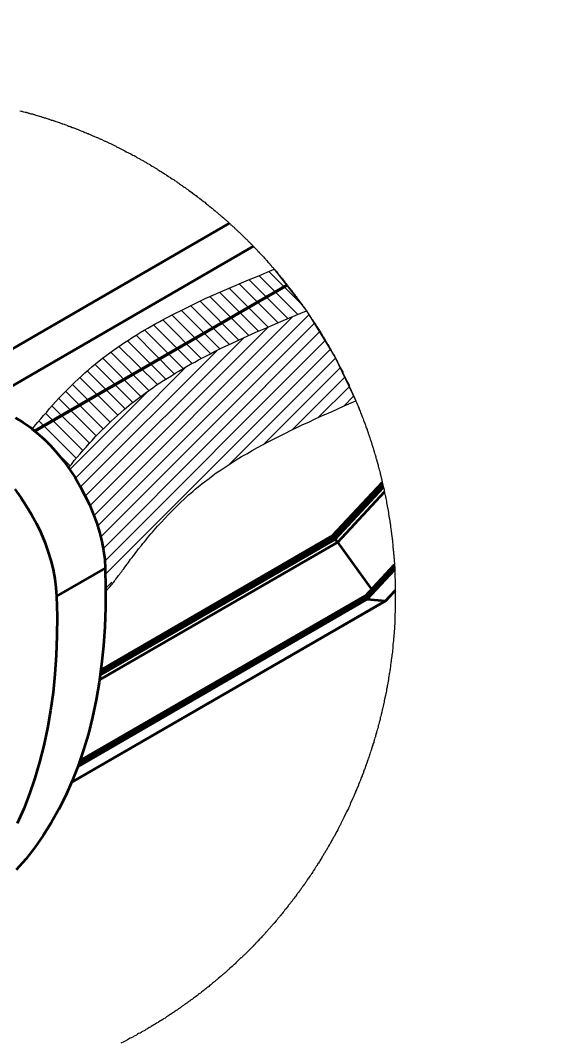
# Model space of a CAD drawing. Header units: feet. Extents: x -327 to 55127, y -2634 to 4121.
# Drawn here: x -174.91 to -165.26, y 44.77 to 63.49 of the extents above; entities that cross this region are included whole.
import ezdxf
from ezdxf.enums import TextEntityAlignment as Align

# ---------------------------------------------------------------- set-up
doc = ezdxf.new("R2018")
doc.units = ezdxf.units.FT
doc.header["$MEASUREMENT"] = 0
for name, color, linetype in [('G-ANNO-TEXT', 1, 'Continuous'), ('G-TEXT', 7, 'Continuous'), ('PDF_0', 7, 'Continuous'), ('PDF_Ediciones', 1, 'Continuous')]:
    doc.layers.add(name, color=color, linetype=linetype)
doc.styles.get("Standard").update_dxf_attribs({"font": 'arial.ttf'})

# ---------------------------------------------------------------- blocks, each defined once
blk = doc.blocks.new('sub-title')
at = {"color": 153, "lineweight": 30, "flags": 106}
blk.add_attdef('SUB_TITLE', text='', height=0.1875, dxfattribs=at).set_placement((0, 0.1875), align=Align.MIDDLE_CENTER)

msp = doc.modelspace()

# ---------------------------------------------------------------- linework, layer by layer
at = {"layer": 'PDF_0', "lineweight": 18}
msp.add_lwpolyline([(-174.92, 61.839), (-174.893, 61.834), (-174.883, 61.834), (-174.872, 61.828), (-174.856, 61.823), (-174.846, 61.823), (-174.825, 61.813), (-174.809, 61.813), (-174.798, 61.807), (-174.788, 61.807), (-174.772, 61.802), (-174.761, 61.797), (-174.751, 61.797), (-174.725, 61.786), (-174.703, 61.781), (-174.693, 61.781), (-174.677, 61.776), (-174.667, 61.77), (-174.656, 61.77), (-174.63, 61.76), (-174.609, 61.755), (-174.582, 61.749), (-174.561, 61.739), (-174.545, 61.733), (-174.535, 61.733), (-174.514, 61.723), (-174.498, 61.723), (-174.477, 61.712), (-174.466, 61.712), (-174.45, 61.707), (-174.429, 61.697), (-174.419, 61.697), (-174.403, 61.691), (-174.393, 61.686), (-174.382, 61.686), (-174.371, 61.681), (-174.356, 61.675), (-174.345, 61.67), (-174.335, 61.67), (-174.324, 61.665), (-174.308, 61.66), (-174.298, 61.654), (-174.287, 61.654), (-174.277, 61.649), (-174.261, 61.644), (-174.24, 61.639), (-174.219, 61.628), (-174.203, 61.623), (-174.192, 61.623), (-174.171, 61.612), (-174.155, 61.607), (-174.145, 61.602), (-174.134, 61.602), (-174.108, 61.591), (-174.097, 61.586), (-174.076, 61.581), (-174.05, 61.57), (-174.029, 61.56), (-174.018, 61.56), (-174.008, 61.554), (-173.992, 61.549), (-173.96, 61.533), (-173.95, 61.533), (-173.934, 61.528), (-173.892, 61.507), (-173.876, 61.502), (-173.865, 61.502), (-173.855, 61.496), (-173.818, 61.48), (-173.786, 61.465), (-173.776, 61.465), (-173.76, 61.459), (-173.728, 61.444), (-173.702, 61.433), (-173.681, 61.422), (-173.67, 61.422), (-173.649, 61.412), (-173.633, 61.407), (-173.581, 61.38), (-173.565, 61.375), (-173.512, 61.349), (-173.496, 61.349), (-173.444, 61.322), (-173.428, 61.317), (-173.365, 61.285), (-173.349, 61.28), (-173.275, 61.243), (-173.259, 61.238), (-173.185, 61.201), (-173.17, 61.196), (-173.159, 61.191), (-173.149, 61.18), (-173.106, 61.159), (-173.08, 61.148), (-172.996, 61.106), (-172.969, 61.09), (-172.885, 61.048), (-172.864, 61.032), (-172.853, 61.027), (-172.827, 61.017), (-172.795, 61.001), (-172.774, 60.985), (-172.722, 60.959), (-172.711, 60.948), (-172.679, 60.932), (-172.653, 60.922), (-172.643, 60.911), (-172.6, 60.89), (-172.59, 60.88), (-172.537, 60.853), (-172.527, 60.843), (-172.495, 60.827), (-172.484, 60.816), (-172.442, 60.795), (-172.432, 60.785), (-172.4, 60.769), (-172.39, 60.758), (-172.368, 60.748), (-172.347, 60.732), (-172.326, 60.721), (-172.305, 60.706), (-172.274, 60.69), (-172.263, 60.679), (-172.242, 60.669), (-172.231, 60.658), (-172.2, 60.642), (-172.189, 60.632), (-172.168, 60.621), (-172.158, 60.611), (-172.126, 60.595), (-172.105, 60.579), (-172.094, 60.574), (-172.084, 60.563), (-172.063, 60.553), (-172.052, 60.542), (-172.031, 60.532), (-172.026, 60.521), (-172.005, 60.511), (-171.994, 60.5), (-171.973, 60.49), (-171.963, 60.479), (-171.942, 60.468), (-171.931, 60.458), (-171.91, 60.442), (-171.889, 60.432), (-171.873, 60.416), (-171.862, 60.41), (-171.852, 60.4), (-171.841, 60.395), (-171.831, 60.384), (-171.82, 60.379), (-171.789, 60.358), (-171.768, 60.342), (-171.752, 60.326), (-171.741, 60.321), (-171.72, 60.305), (-171.71, 60.3), (-171.699, 60.289), (-171.689, 60.284), (-171.673, 60.268), (-171.662, 60.263), (-171.652, 60.252), (-171.641, 60.247), (-171.631, 60.237), (-171.62, 60.231), (-171.599, 60.215), (-171.583, 60.2), (-171.541, 60.168), (-171.53, 60.163), (-171.504, 60.136), (-171.494, 60.131), (-171.472, 60.115), (-171.457, 60.099), (-171.436, 60.084), (-171.404, 60.063), (-171.399, 60.052), (-171.388, 60.047), (-171.367, 60.031), (-171.341, 60.005), (-171.32, 59.989), (-171.309, 59.984), (-171.272, 59.947), (-171.262, 59.941), (-171.256, 59.931), (-171.246, 59.926), (-171.235, 59.915), (-171.225, 59.91), (-171.209, 59.894), (-171.188, 59.878), (-171.151, 59.841), (-171.14, 59.836), (-171.114, 59.81), (-171.103, 59.804), (-171.088, 59.783), (-171.077, 59.778), (-171.056, 59.762), (-171.051, 59.752), (-171.04, 59.746), (-171.014, 59.72), (-170.993, 59.704), (-170.982, 59.694), (-170.977, 59.683), (-170.966, 59.678), (-170.956, 59.667), (-170.945, 59.662), (-170.94, 59.651), (-170.93, 59.641), (-170.919, 59.636), (-170.914, 59.625), (-170.903, 59.615), (-170.893, 59.609), (-170.803, 59.52), (-170.792, 59.514), (-170.787, 59.504), (-170.777, 59.493), (-170.766, 59.488), (-170.761, 59.478), (-170.75, 59.472), (-170.74, 59.462), (-170.735, 59.451), (-170.713, 59.435), (-170.708, 59.425), (-170.698, 59.42), (-170.687, 59.409), (-170.682, 59.398), (-170.671, 59.388), (-170.661, 59.383), (-170.655, 59.372), (-170.634, 59.356), (-170.629, 59.351), (-170.624, 59.34), (-170.561, 59.277), (-170.555, 59.267), (-170.534, 59.251), (-170.529, 59.24), (-170.476, 59.188), (-170.46, 59.167), (-170.45, 59.161), (-170.434, 59.14), (-170.429, 59.13), (-170.418, 59.124), (-170.408, 59.114), (-170.402, 59.103), (-170.392, 59.093), (-170.371, 59.066), (-170.36, 59.056), (-170.35, 59.051), (-170.344, 59.04), (-170.334, 59.029), (-170.329, 59.019), (-170.318, 59.014), (-170.297, 58.982), (-170.286, 58.972), (-170.276, 58.966), (-170.271, 58.956), (-170.26, 58.945), (-170.255, 58.935), (-170.244, 58.929), (-170.239, 58.919), (-170.228, 58.908), (-170.223, 58.898), (-170.197, 58.871), (-170.192, 58.861), (-170.181, 58.85), (-170.176, 58.84), (-170.165, 58.834), (-170.155, 58.824), (-170.149, 58.813), (-170.134, 58.792), (-170.107, 58.766), (-170.097, 58.745), (-170.081, 58.724), (-170.07, 58.719), (-170.065, 58.708), (-170.033, 58.666), (-170.023, 58.661), (-170.018, 58.65), (-170.012, 58.645), (-170.007, 58.634), (-169.997, 58.624), (-169.991, 58.613), (-169.975, 58.597), (-169.96, 58.576), (-169.949, 58.566), (-169.944, 58.555), (-169.933, 58.545), (-169.923, 58.523), (-169.896, 58.497), (-169.881, 58.476), (-169.87, 58.455), (-169.854, 58.434), (-169.838, 58.418), (-169.833, 58.408), (-169.817, 58.386), (-169.807, 58.376), (-169.796, 58.355), (-169.77, 58.328), (-169.759, 58.307), (-169.749, 58.297), (-169.738, 58.276), (-169.728, 58.265), (-169.712, 58.244), (-169.707, 58.234), (-169.691, 58.213), (-169.68, 58.197), (-169.665, 58.176), (-169.659, 58.165), (-169.649, 58.155), (-169.638, 58.133), (-169.628, 58.123), (-169.617, 58.102), (-169.607, 58.091), (-169.596, 58.07), (-169.585, 58.06), (-169.57, 58.028), (-169.559, 58.017), (-169.549, 57.996), (-169.538, 57.986), (-169.527, 57.965), (-169.517, 57.96), (-169.506, 57.938), (-169.491, 57.917), (-169.485, 57.907), (-169.469, 57.886), (-169.454, 57.854), (-169.438, 57.833), (-169.427, 57.812), (-169.417, 57.801), (-169.401, 57.77), (-169.39, 57.759), (-169.369, 57.717), (-169.359, 57.706), (-169.354, 57.696), (-169.348, 57.68), (-169.332, 57.659), (-169.311, 57.617), (-169.301, 57.606), (-169.28, 57.564), (-169.269, 57.554), (-169.243, 57.501), (-169.232, 57.49), (-169.206, 57.438), (-169.19, 57.411), (-169.174, 57.38), (-169.153, 57.348), (-169.122, 57.285), (-169.116, 57.269), (-169.095, 57.237), (-169.053, 57.153), (-169.048, 57.137), (-169.027, 57.106), (-169, 57.053), (-168.995, 57.037), (-168.953, 56.953), (-168.948, 56.937), (-168.921, 56.884), (-168.906, 56.858), (-168.884, 56.816), (-168.879, 56.795), (-168.863, 56.758), (-168.842, 56.716), (-168.837, 56.7), (-168.811, 56.647), (-168.8, 56.621), (-168.774, 56.568), (-168.768, 56.552), (-168.763, 56.542), (-168.763, 56.531), (-168.758, 56.521), (-168.747, 56.494), (-168.726, 56.452), (-168.716, 56.426), (-168.716, 56.415), (-168.7, 56.384), (-168.695, 56.368), (-168.679, 56.336), (-168.674, 56.31), (-168.653, 56.268), (-168.647, 56.252), (-168.642, 56.231), (-168.637, 56.22), (-168.626, 56.194), (-168.616, 56.173), (-168.616, 56.162), (-168.61, 56.152), (-168.605, 56.136), (-168.595, 56.115), (-168.584, 56.078), (-168.573, 56.057), (-168.573, 56.046), (-168.568, 56.03), (-168.552, 55.999), (-168.552, 55.988), (-168.547, 55.972), (-168.531, 55.941), (-168.531, 55.925), (-168.521, 55.904), (-168.51, 55.867), (-168.5, 55.846), (-168.494, 55.82), (-168.489, 55.809), (-168.479, 55.772), (-168.473, 55.762), (-168.473, 55.751), (-168.468, 55.74), (-168.463, 55.725), (-168.457, 55.714), (-168.452, 55.693), (-168.447, 55.677), (-168.442, 55.656), (-168.436, 55.646), (-168.436, 55.63), (-168.421, 55.598), (-168.421, 55.582), (-168.415, 55.572), (-168.41, 55.545), (-168.399, 55.524), (-168.399, 55.514), (-168.394, 55.498), (-168.389, 55.487), (-168.389, 55.477), (-168.384, 55.466), (-168.373, 55.429), (-168.373, 55.419), (-168.368, 55.403), (-168.363, 55.393), (-168.363, 55.382), (-168.357, 55.366), (-168.352, 55.356), (-168.352, 55.345), (-168.347, 55.335), (-168.347, 55.319), (-168.336, 55.298), (-168.336, 55.282), (-168.331, 55.261), (-168.326, 55.25), (-168.32, 55.234), (-168.32, 55.224), (-168.315, 55.213), (-168.315, 55.198), (-168.31, 55.187), (-168.299, 55.15), (-168.299, 55.14), (-168.294, 55.129), (-168.294, 55.113), (-168.289, 55.103), (-168.289, 55.092), (-168.284, 55.082), (-168.284, 55.066), (-168.273, 55.045), (-168.273, 55.029), (-168.268, 55.018), (-168.268, 55.003), (-168.262, 54.992), (-168.262, 54.981), (-168.257, 54.966), (-168.257, 54.955), (-168.252, 54.945), (-168.252, 54.939), (-168.247, 54.923), (-168.247, 54.913), (-168.241, 54.902), (-168.241, 54.887), (-168.236, 54.876), (-168.236, 54.865), (-168.231, 54.855), (-168.231, 54.834), (-168.226, 54.818), (-168.226, 54.808), (-168.22, 54.797), (-168.215, 54.771), (-168.215, 54.76), (-168.21, 54.744), (-168.21, 54.734), (-168.204, 54.713), (-168.199, 54.686), (-168.199, 54.676), (-168.194, 54.649), (-168.189, 54.639), (-168.189, 54.623), (-168.183, 54.612), (-168.183, 54.586), (-168.178, 54.576), (-168.178, 54.565), (-168.173, 54.549), (-168.173, 54.539), (-168.168, 54.528), (-168.168, 54.502), (-168.162, 54.491), (-168.162, 54.475), (-168.157, 54.454), (-168.157, 54.439), (-168.152, 54.428), (-168.152, 54.402), (-168.146, 54.391), (-168.146, 54.381), (-168.141, 54.365), (-168.141, 54.354), (-168.136, 54.328), (-168.136, 54.307), (-168.131, 54.291), (-168.131, 54.27), (-168.125, 54.254), (-168.125, 54.233), (-168.12, 54.217), (-168.12, 54.207), (-168.115, 54.18), (-168.11, 54.143), (-168.11, 54.122), (-168.104, 54.106), (-168.104, 54.07), (-168.099, 54.059), (-168.099, 54.033), (-168.094, 54.022), (-168.094, 53.985), (-168.089, 53.975), (-168.089, 53.948), (-168.078, 53.875), (-168.078, 53.838), (-168.073, 53.822), (-168.073, 53.785), (-168.067, 53.764), (-168.067, 53.711), (-168.062, 53.701), (-168.062, 53.653), (-168.057, 53.637), (-168.057, 53.574), (-168.052, 53.564), (-168.052, 53.506), (-168.046, 53.485), (-168.046, 53.39), (-168.041, 53.374), (-168.041, 53.289), (-168.036, 53.253), (-168.036, 52.641), (-168.041, 52.625), (-168.041, 52.515), (-168.046, 52.488), (-168.046, 52.43), (-168.052, 52.404), (-168.052, 52.33), (-168.057, 52.314), (-168.057, 52.256), (-168.062, 52.241), (-168.062, 52.193), (-168.067, 52.177), (-168.067, 52.13), (-168.073, 52.104), (-168.073, 52.093), (-168.078, 52.067), (-168.078, 52.019), (-168.083, 52.009), (-168.083, 51.982), (-168.089, 51.956), (-168.089, 51.919), (-168.094, 51.893), (-168.094, 51.882), (-168.099, 51.872), (-168.099, 51.835), (-168.104, 51.819), (-168.104, 51.808), (-168.11, 51.782), (-168.11, 51.745), (-168.115, 51.735), (-168.115, 51.724), (-168.12, 51.687), (-168.125, 51.661), (-168.125, 51.65), (-168.131, 51.624), (-168.131, 51.598), (-168.136, 51.587), (-168.136, 51.576), (-168.141, 51.54), (-168.146, 51.524), (-168.146, 51.513), (-168.152, 51.487), (-168.152, 51.466), (-168.157, 51.45), (-168.162, 51.429), (-168.162, 51.403), (-168.168, 51.392), (-168.168, 51.376), (-168.173, 51.366), (-168.173, 51.339), (-168.178, 51.329), (-168.178, 51.318), (-168.183, 51.302), (-168.183, 51.281), (-168.194, 51.244), (-168.194, 51.234), (-168.199, 51.218), (-168.199, 51.207), (-168.204, 51.181), (-168.21, 51.16), (-168.215, 51.134), (-168.215, 51.123), (-168.22, 51.107), (-168.22, 51.097), (-168.226, 51.086), (-168.226, 51.07), (-168.231, 51.06), (-168.231, 51.049), (-168.236, 51.034), (-168.236, 51.023), (-168.241, 51.012), (-168.241, 51.002), (-168.247, 50.976), (-168.252, 50.965), (-168.252, 50.949), (-168.257, 50.939), (-168.257, 50.928), (-168.268, 50.881), (-168.273, 50.865), (-168.284, 50.817), (-168.289, 50.807), (-168.289, 50.791), (-168.294, 50.781), (-168.294, 50.77), (-168.299, 50.744), (-168.31, 50.723), (-168.31, 50.707), (-168.315, 50.696), (-168.315, 50.686), (-168.326, 50.649), (-168.331, 50.638), (-168.331, 50.622), (-168.336, 50.601), (-168.342, 50.591), (-168.347, 50.575), (-168.347, 50.564), (-168.352, 50.554), (-168.352, 50.538), (-168.363, 50.517), (-168.368, 50.491), (-168.373, 50.48), (-168.373, 50.47), (-168.378, 50.459), (-168.378, 50.443), (-168.389, 50.422), (-168.389, 50.406), (-168.399, 50.385), (-168.399, 50.375), (-168.405, 50.359), (-168.41, 50.348), (-168.415, 50.327), (-168.421, 50.311), (-168.421, 50.301), (-168.431, 50.28), (-168.431, 50.264), (-168.447, 50.232), (-168.447, 50.217), (-168.457, 50.195), (-168.457, 50.185), (-168.463, 50.169), (-168.473, 50.148), (-168.473, 50.138), (-168.484, 50.111), (-168.489, 50.09), (-168.494, 50.074), (-168.5, 50.053), (-168.505, 50.043), (-168.51, 50.027), (-168.515, 50.016), (-168.515, 50.006), (-168.521, 49.995), (-168.526, 49.979), (-168.531, 49.969), (-168.531, 49.958), (-168.537, 49.948), (-168.552, 49.911), (-168.552, 49.9), (-168.558, 49.89), (-168.563, 49.874), (-168.568, 49.863), (-168.573, 49.842), (-168.579, 49.827), (-168.595, 49.784), (-168.6, 49.769), (-168.616, 49.737), (-168.621, 49.711), (-168.642, 49.668), (-168.642, 49.653), (-168.658, 49.621), (-168.668, 49.595), (-168.674, 49.584), (-168.674, 49.574), (-168.679, 49.563), (-168.689, 49.537), (-168.71, 49.494), (-168.71, 49.479), (-168.732, 49.436), (-168.747, 49.4), (-168.763, 49.368), (-168.763, 49.352), (-168.79, 49.299), (-168.795, 49.284), (-168.821, 49.231), (-168.826, 49.215), (-168.848, 49.173), (-168.863, 49.136), (-168.863, 49.125), (-168.89, 49.073), (-168.895, 49.057), (-168.927, 48.994), (-168.942, 48.967), (-168.974, 48.904), (-168.979, 48.888), (-169.021, 48.804), (-169.032, 48.778), (-169.043, 48.757), (-169.053, 48.746), (-169.085, 48.683), (-169.09, 48.667), (-169.106, 48.635), (-169.116, 48.625), (-169.153, 48.551), (-169.164, 48.535), (-169.19, 48.482), (-169.206, 48.461), (-169.232, 48.409), (-169.243, 48.398), (-169.259, 48.366), (-169.28, 48.33), (-169.301, 48.287), (-169.311, 48.277), (-169.332, 48.235), (-169.343, 48.224), (-169.364, 48.182), (-169.38, 48.161), (-169.385, 48.15), (-169.401, 48.129), (-169.417, 48.098), (-169.427, 48.087), (-169.443, 48.056), (-169.454, 48.045), (-169.469, 48.013), (-169.48, 48.003), (-169.491, 47.982), (-169.501, 47.971), (-169.512, 47.95), (-169.533, 47.918), (-169.549, 47.897), (-169.564, 47.866), (-169.575, 47.855), (-169.585, 47.834), (-169.596, 47.824), (-169.601, 47.813), (-169.617, 47.797), (-169.628, 47.776), (-169.638, 47.766), (-169.649, 47.745), (-169.665, 47.723), (-169.67, 47.713), (-169.68, 47.702), (-169.691, 47.681), (-169.701, 47.671), (-169.707, 47.66), (-169.728, 47.634), (-169.738, 47.623), (-169.749, 47.602), (-169.759, 47.592), (-169.77, 47.571), (-169.78, 47.56), (-169.786, 47.549), (-169.796, 47.539), (-169.807, 47.518), (-169.817, 47.513), (-169.823, 47.502), (-169.833, 47.492), (-169.838, 47.481), (-169.86, 47.449), (-169.87, 47.439), (-169.875, 47.428), (-169.891, 47.412), (-169.896, 47.402), (-169.907, 47.391), (-169.912, 47.381), (-169.928, 47.36), (-169.933, 47.349), (-169.944, 47.344), (-169.949, 47.333), (-169.96, 47.323), (-169.991, 47.281), (-169.997, 47.27), (-170.012, 47.254), (-170.018, 47.244), (-170.028, 47.233), (-170.033, 47.223), (-170.06, 47.196), (-170.065, 47.186), (-170.076, 47.175), (-170.091, 47.154), (-170.107, 47.138), (-170.113, 47.128), (-170.123, 47.117), (-170.139, 47.096), (-170.155, 47.08), (-170.16, 47.07), (-170.171, 47.059), (-170.176, 47.049), (-170.186, 47.043), (-170.192, 47.033), (-170.202, 47.022), (-170.207, 47.012), (-170.223, 46.996), (-170.255, 46.954), (-170.265, 46.949), (-170.292, 46.917), (-170.297, 46.906), (-170.323, 46.88), (-170.329, 46.87), (-170.339, 46.864), (-170.35, 46.854), (-170.355, 46.843), (-170.381, 46.817), (-170.387, 46.806), (-170.397, 46.796), (-170.408, 46.79), (-170.424, 46.769), (-170.429, 46.759), (-170.482, 46.706), (-170.497, 46.685), (-170.508, 46.68), (-170.524, 46.659), (-170.55, 46.632), (-170.555, 46.622), (-170.566, 46.617), (-170.576, 46.606), (-170.582, 46.595), (-170.603, 46.58), (-170.608, 46.569), (-170.619, 46.559), (-170.629, 46.553), (-170.645, 46.532), (-170.803, 46.374), (-170.814, 46.369), (-170.819, 46.358), (-170.829, 46.348), (-170.84, 46.342), (-170.845, 46.332), (-170.856, 46.321), (-170.866, 46.316), (-170.945, 46.237), (-170.956, 46.232), (-170.972, 46.211), (-170.982, 46.205), (-170.993, 46.195), (-171.003, 46.19), (-171.009, 46.179), (-171.019, 46.169), (-171.03, 46.163), (-171.056, 46.137), (-171.077, 46.121), (-171.082, 46.111), (-171.093, 46.105), (-171.114, 46.089), (-171.119, 46.079), (-171.13, 46.068), (-171.151, 46.053), (-171.156, 46.047), (-171.177, 46.031), (-171.188, 46.021), (-171.198, 46.016), (-171.204, 46.005), (-171.214, 45.995), (-171.225, 45.989), (-171.251, 45.963), (-171.262, 45.958), (-171.283, 45.942), (-171.309, 45.916), (-171.32, 45.91), (-171.346, 45.884), (-171.356, 45.879), (-171.367, 45.868), (-171.388, 45.852), (-171.404, 45.836), (-171.425, 45.821), (-171.436, 45.815), (-171.462, 45.789), (-171.472, 45.784), (-171.494, 45.768), (-171.509, 45.752), (-171.53, 45.736), (-171.541, 45.726), (-171.562, 45.715), (-171.588, 45.689), (-171.599, 45.684), (-171.609, 45.673), (-171.62, 45.668), (-171.631, 45.657), (-171.652, 45.647), (-171.657, 45.636), (-171.667, 45.631), (-171.678, 45.62), (-171.699, 45.605), (-171.72, 45.594), (-171.736, 45.578), (-171.757, 45.562), (-171.768, 45.557), (-171.778, 45.547), (-171.789, 45.541), (-171.799, 45.531), (-171.81, 45.525), (-171.831, 45.51), (-171.841, 45.504), (-171.847, 45.494), (-171.857, 45.489), (-171.878, 45.473), (-171.899, 45.462), (-171.92, 45.446), (-171.931, 45.441), (-171.942, 45.431), (-171.952, 45.425), (-171.963, 45.415), (-171.973, 45.41), (-171.989, 45.394), (-172.01, 45.383), (-172.021, 45.373), (-172.031, 45.367), (-172.052, 45.352), (-172.073, 45.341), (-172.084, 45.33), (-172.105, 45.32), (-172.115, 45.309), (-172.137, 45.299), (-172.158, 45.283), (-172.168, 45.278), (-172.189, 45.262), (-172.21, 45.251), (-172.221, 45.241), (-172.231, 45.236), (-172.237, 45.23), (-172.247, 45.225), (-172.258, 45.214), (-172.289, 45.199), (-172.3, 45.188), (-172.332, 45.172), (-172.342, 45.162), (-172.374, 45.146), (-172.384, 45.135), (-172.416, 45.12), (-172.437, 45.104), (-172.453, 45.099), (-172.463, 45.093), (-172.484, 45.077), (-172.516, 45.062), (-172.527, 45.051), (-172.548, 45.041), (-172.579, 45.019), (-172.611, 45.004), (-172.632, 44.988), (-172.685, 44.961), (-172.695, 44.951), (-172.716, 44.94), (-172.743, 44.93), (-172.764, 44.919), (-172.785, 44.904), (-172.838, 44.877), (-172.848, 44.867), (-172.88, 44.851), (-172.896, 44.846), (-172.927, 44.83), (-172.948, 44.814), (-172.99, 44.793), (-173.017, 44.782), (-173.07, 44.756)], dxfattribs=at)
at = {"layer": 'PDF_0', "color": 8, "lineweight": 35, "true_color": 0x7f7f7f}
for points in [[(-176.764, 56.494), (-171.077, 59.778)], [(-175.557, 56.515), (-170.634, 59.356)], [(-174.651, 55.972), (-170.018, 58.65)], [(-173.438, 51.555), (-169.169, 54.022), (-168.262, 54.992)], [(-173.46, 51.413), (-169.09, 53.933), (-168.231, 54.855)], [(-173.855, 49.827), (-168.552, 52.889), (-168.046, 53.432)], [(-173.844, 49.863), (-168.568, 52.905), (-168.046, 53.463)], [(-173.839, 49.879), (-168.579, 52.915), (-168.046, 53.485)], [(-173.971, 49.537), (-168.215, 52.863), (-168.036, 53.052)]]:
    msp.add_lwpolyline(points, dxfattribs=at)
at = {"layer": 'PDF_0', "lineweight": 35}
for points in [[(-170.012, 58.645), (-174.64, 55.967)], [(-174.999, 56.215), (-174.867, 56.136), (-174.735, 56.041), (-174.603, 55.935), (-174.477, 55.82), (-174.356, 55.698), (-174.234, 55.561), (-174.118, 55.419), (-174.013, 55.271), (-173.908, 55.118), (-173.813, 54.955), (-173.728, 54.792), (-173.644, 54.623), (-173.576, 54.454), (-173.512, 54.286), (-173.46, 54.117), (-173.417, 53.948), (-173.386, 53.78), (-173.365, 53.616), (-173.354, 53.458), (-174.25, 52.947)], [(-175.014, 54.908), (-174.904, 54.755), (-174.804, 54.602), (-174.709, 54.444), (-174.619, 54.275), (-174.54, 54.112), (-174.466, 53.938), (-174.408, 53.769), (-174.356, 53.6), (-174.313, 53.432), (-174.282, 53.263), (-174.261, 53.105), (-174.25, 52.947), (-174.24, 52.578), (-174.245, 52.22), (-174.255, 51.866), (-174.282, 51.518), (-174.313, 51.181), (-174.361, 50.849), (-174.414, 50.528), (-174.482, 50.211), (-174.561, 49.906), (-174.646, 49.61), (-174.746, 49.321), (-174.851, 49.046), (-174.972, 48.778)], [(-173.444, 51.503), (-169.143, 53.985), (-168.252, 54.945)], [(-173.433, 51.598), (-169.19, 54.049)], [(-173.354, 53.458), (-173.349, 53.094), (-173.349, 52.736), (-173.365, 52.383), (-173.386, 52.035), (-173.423, 51.698), (-173.465, 51.366), (-173.523, 51.044), (-173.591, 50.728), (-173.665, 50.422), (-173.755, 50.127), (-173.85, 49.837), (-173.96, 49.563), (-174.076, 49.294), (-174.208, 49.041), (-174.345, 48.793), (-174.493, 48.562), (-174.646, 48.34), (-174.814, 48.129), (-174.988, 47.929)], [(-168.589, 52.947), (-168.052, 53.527)], [(-168.036, 53.052), (-168.21, 52.863), (-173.971, 49.537)]]:
    msp.add_lwpolyline(points, dxfattribs=at)
for points in [[(-169.142, 53.997, -0.071018), (-169.169, 54.022), (-169.19, 54.049), (-168.273, 55.029)], [(-168.473, 53.079), (-169.09, 53.933, 0.136647), (-169.147, 53.99, -0.139455), (-169.094, 53.938)], [(-173.818, 49.932), (-168.589, 52.952), (-168.589, 52.936), (-168.579, 52.926), (-168.579, 52.915), (-168.568, 52.905, 0.136085), (-168.552, 52.889), (-168.215, 52.863), (-168.21, 52.863), (-168.215, 52.863)]]:
    msp.add_lwpolyline(points, format="xyb", dxfattribs=at)
for centre, start, end in [((-168.55, 52.955), 180.5878, 226.7632), ((-168.534, 52.934), 210.9266, 242.5178)]:
    msp.add_arc(centre, 0.0448, start, end, dxfattribs=at)
at = {"layer": 'PDF_Ediciones', "color": 7, "lineweight": 9}
for points in [[(-172.79, 57.728), (-172.716, 57.775), (-172.643, 57.817), (-172.574, 57.859), (-172.426, 57.944), (-172.353, 57.981), (-172.279, 58.023), (-172.205, 58.06), (-172.131, 58.102), (-172.052, 58.139), (-171.978, 58.176), (-171.899, 58.213), (-171.826, 58.249), (-171.52, 58.397), (-170.729, 58.74), (-170.571, 58.803), (-170.255, 58.935), (-169.665, 58.176), (-169.137, 57.316), (-168.758, 56.526)], [(-170.539, 58.819), (-169.823, 58.107)], [(-170.355, 58.892), (-169.765, 58.307)], [(-170.898, 58.666), (-170.186, 57.954)], [(-170.719, 58.745), (-170.007, 58.033)], [(-171.436, 58.434), (-170.724, 57.722)], [(-171.262, 58.513), (-170.545, 57.801)], [(-171.082, 58.592), (-170.366, 57.875)], [(-171.789, 58.27), (-171.077, 57.559)], [(-171.615, 58.35), (-170.903, 57.638)], [(-172.131, 58.097), (-171.425, 57.39)], [(-171.963, 58.186), (-171.251, 57.475)], [(-172.469, 57.917), (-171.762, 57.211)], [(-172.3, 58.007), (-171.594, 57.301)], [(-172.632, 57.822), (-171.926, 57.116)], [(-173.106, 57.522), (-172.4, 56.821)], [(-172.948, 57.627), (-172.247, 56.921)], [(-173.254, 57.417), (-172.553, 56.716)], [(-173.544, 57.195), (-172.848, 56.494)], [(-173.402, 57.306), (-172.706, 56.61)], [(-173.823, 56.953), (-173.127, 56.262)], [(-173.686, 57.074), (-172.99, 56.378)], [(-173.955, 56.826), (-173.265, 56.136)], [(-174.208, 56.568), (-173.523, 55.883)], [(-174.082, 56.7), (-173.391, 56.009)], [(-174.335, 56.436), (-173.644, 55.746)], [(-174.45, 56.299), (-173.765, 55.614)], [(-174.688, 56.015), (-174.002, 55.335)], [(-174.572, 56.157), (-173.886, 55.472)]]:
    msp.add_lwpolyline(points, dxfattribs=at)
at = {"layer": 'PDF_Ediciones', "lineweight": 9}
for points in [[(-174.029, 55.298), (-173.976, 55.361), (-173.923, 55.429), (-173.818, 55.556), (-173.76, 55.619), (-173.707, 55.677), (-173.649, 55.74), (-173.597, 55.798), (-173.539, 55.862), (-173.249, 56.152), (-173.191, 56.204), (-173.127, 56.262), (-173.064, 56.315), (-173.006, 56.368), (-172.88, 56.473), (-172.817, 56.521), (-172.748, 56.573), (-172.621, 56.668), (-172.484, 56.763), (-172.421, 56.81), (-172.353, 56.853), (-172.284, 56.9), (-172.216, 56.942), (-172.142, 56.984), (-172.073, 57.032), (-172.005, 57.069), (-171.931, 57.111), (-171.862, 57.153), (-171.789, 57.195), (-171.715, 57.232), (-171.646, 57.274), (-171.425, 57.385), (-171.351, 57.427), (-171.204, 57.501), (-171.051, 57.569), (-170.898, 57.643), (-170.592, 57.78), (-170.439, 57.844), (-170.134, 57.981), (-169.975, 58.044), (-169.665, 58.176)], [(-173.349, 53.042), (-173.344, 53.047), (-173.333, 53.052), (-173.323, 53.063), (-173.312, 53.068), (-173.307, 53.079), (-173.265, 53.121), (-173.243, 53.152), (-173.228, 53.168), (-173.217, 53.184), (-173.201, 53.2), (-173.185, 53.221), (-173.175, 53.242), (-173.159, 53.258), (-173.143, 53.279), (-173.127, 53.305), (-173.112, 53.326), (-173.091, 53.347), (-173.075, 53.374), (-173.054, 53.4), (-173.038, 53.421), (-173.017, 53.448), (-172.996, 53.479), (-172.954, 53.532), (-172.932, 53.564), (-172.911, 53.59), (-172.89, 53.622), (-172.864, 53.653), (-172.843, 53.68), (-172.817, 53.711), (-172.795, 53.743), (-172.769, 53.774), (-172.743, 53.811), (-172.69, 53.875), (-172.664, 53.911), (-172.637, 53.943), (-172.606, 53.98), (-172.579, 54.012), (-172.548, 54.049), (-172.521, 54.085), (-172.49, 54.117), (-172.395, 54.228), (-172.332, 54.296), (-172.195, 54.444), (-171.978, 54.66), (-171.899, 54.728), (-171.826, 54.802), (-171.783, 54.834), (-171.741, 54.871), (-171.704, 54.908), (-171.62, 54.971), (-171.578, 55.008), (-171.451, 55.103), (-171.409, 55.14), (-171.32, 55.203), (-171.23, 55.261), (-171.135, 55.324), (-171.045, 55.382), (-170.951, 55.445), (-170.856, 55.503), (-170.756, 55.556), (-170.661, 55.614), (-170.561, 55.672), (-170.46, 55.725), (-170.355, 55.777), (-170.255, 55.83), (-170.149, 55.883), (-170.049, 55.935), (-169.944, 55.988), (-169.838, 56.036), (-169.733, 56.088), (-169.622, 56.136), (-169.517, 56.188), (-169.412, 56.236), (-169.195, 56.331), (-168.974, 56.431), (-168.758, 56.526)]]:
    msp.add_lwpolyline(points, dxfattribs=at)
at = {"layer": 'PDF_Ediciones', "color": 240, "lineweight": 9, "true_color": 0xec1f24}
for points in [[(-169.912, 58.07), (-173.56, 54.423)], [(-169.622, 58.102), (-173.496, 54.228)], [(-170.36, 57.88), (-173.633, 54.607)], [(-169.522, 57.944), (-173.444, 54.027)], [(-169.427, 57.786), (-173.396, 53.811)], [(-170.819, 57.675), (-173.718, 54.781)], [(-169.327, 57.627), (-173.365, 53.585)], [(-171.309, 57.443), (-173.807, 54.95)], [(-169.232, 57.464), (-173.354, 53.342)], [(-171.857, 57.158), (-173.902, 55.108)], [(-169.132, 57.306), (-171.093, 55.345)], [(-169.048, 57.132), (-170.46, 55.719)], [(-168.963, 56.958), (-169.933, 55.988)], [(-168.884, 56.784), (-169.448, 56.22)], [(-172.553, 56.716), (-174.008, 55.266)], [(-168.8, 56.61), (-168.979, 56.426)], [(-173.233, 53.205), (-173.349, 53.089)]]:
    msp.add_lwpolyline(points, dxfattribs=at)
at = {"layer": 'PDF_Ediciones', "color": 7, "lineweight": 9}
msp.add_lwpolyline([(-173.347, 53.047, 0.242098), (-174.703, 55.993), (-174.651, 56.062), (-174.598, 56.125), (-174.54, 56.194), (-174.487, 56.257), (-174.429, 56.32), (-174.377, 56.384), (-174.261, 56.51), (-174.208, 56.573), (-173.913, 56.868), (-173.786, 56.984), (-173.728, 57.037), (-173.665, 57.095), (-173.602, 57.148), (-173.533, 57.2), (-173.407, 57.306), (-173.338, 57.353), (-173.27, 57.406), (-173.207, 57.453), (-173.001, 57.596), (-172.927, 57.638), (-172.859, 57.685), (-172.79, 57.728), (-172.089, 57.021)], format="xyb", dxfattribs=at)

# ---------------------------------------------------------------- block references
at = {"layer": 'G-TEXT'}
ref = msp.add_blockref('sub-title', (-251.219, 104.638), dxfattribs=dict(at, xscale=5.485316049832718, yscale=5.485316049832718, zscale=5.485316049832718))
lines = msp.add_mtext('{\\LTYPICAL 54-MODULE SHORT TRACKER  WIRING DETAIL}', dxfattribs={"layer": 'G-ANNO-TEXT', "insert": (-221.258, 117.134), "char_height": 92.11239, "attachment_point": 1})
ref.add_attrib('SUB_TITLE', '', (-221.258, 117.134), dxfattribs={"flags": 104}).embed_mtext(lines)

doc.saveas('drawing.dxf')
